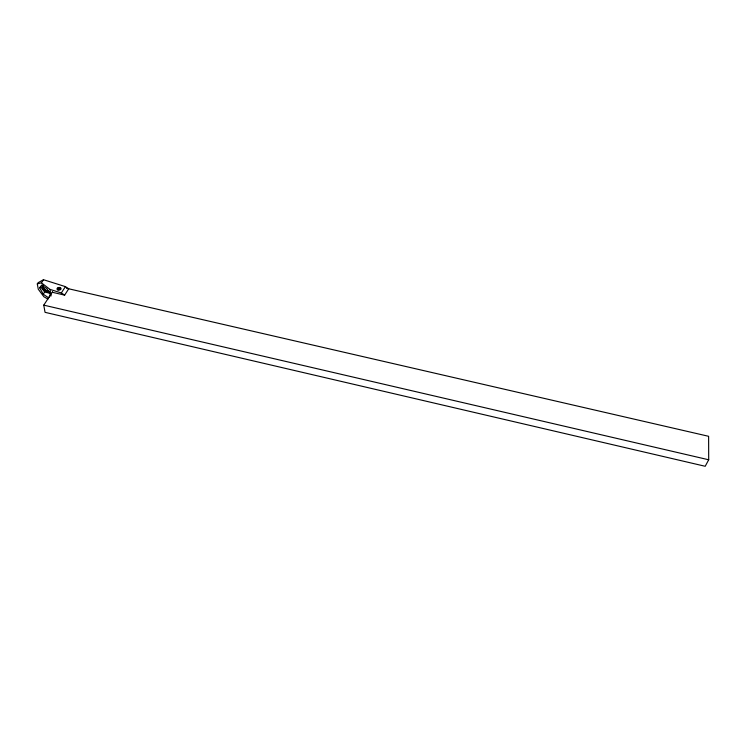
<?xml version="1.0" encoding="UTF-8"?>
<svg xmlns="http://www.w3.org/2000/svg" width="746" height="746" viewBox="0 0 746 746"><rect width="100%" height="100%" fill="white"/><g stroke="black" fill="none" stroke-linecap="round" stroke-linejoin="round"><path stroke-width="1.12" d="M66.487 288.273L708.616 436.298L708.7 459.778L705.203 466.278L45.04 312.332L43.762 305.142L52.612 291.705M52.239 292.264L64.641 295.127L68.725 288.786L65.415 286.632L43.52 279.722L38.149 282.659L37.3 283.909L38.26 289.196L43.883 296.749L47.94 299.081M37.3 283.909L41.412 282.827L49.973 289.383L61.303 292.964L65.415 286.632M43.221 294.213L39.743 287.881L41.608 285.093L46.998 288.711L50.495 295.099L48.574 297.822L43.221 294.213L44.685 292.022L50.262 293.318M41.412 282.827L43.52 279.722M39.743 287.881L40.526 286.716L44.685 292.022M43.762 305.142L708.7 459.778M61.303 292.964L64.641 295.127M49.973 289.383L51.092 295.957M48.928 291.807A6.089 3.749 31.2 0 1 42.261 285.27M48.891 291.341A5.418 3.329 31.2 0 1 42.914 285.261M49.656 292.236A5.418 3.329 31.2 0 1 43.865 289.802A5.418 3.329 31.2 0 1 42.774 285.214M58.039 290.007A2.042 1.324 -6.1 0 0 61.069 288.646A2.042 1.324 -6.1 0 0 58.002 287.704A2.042 1.324 -6.1 0 0 58.039 290.007M58.44 288.991A1.026 0.699 1.5 0 0 59.997 288.432A1.026 0.699 1.5 0 0 58.477 287.779A1.026 0.699 1.5 0 0 58.44 288.991"/></g></svg>
